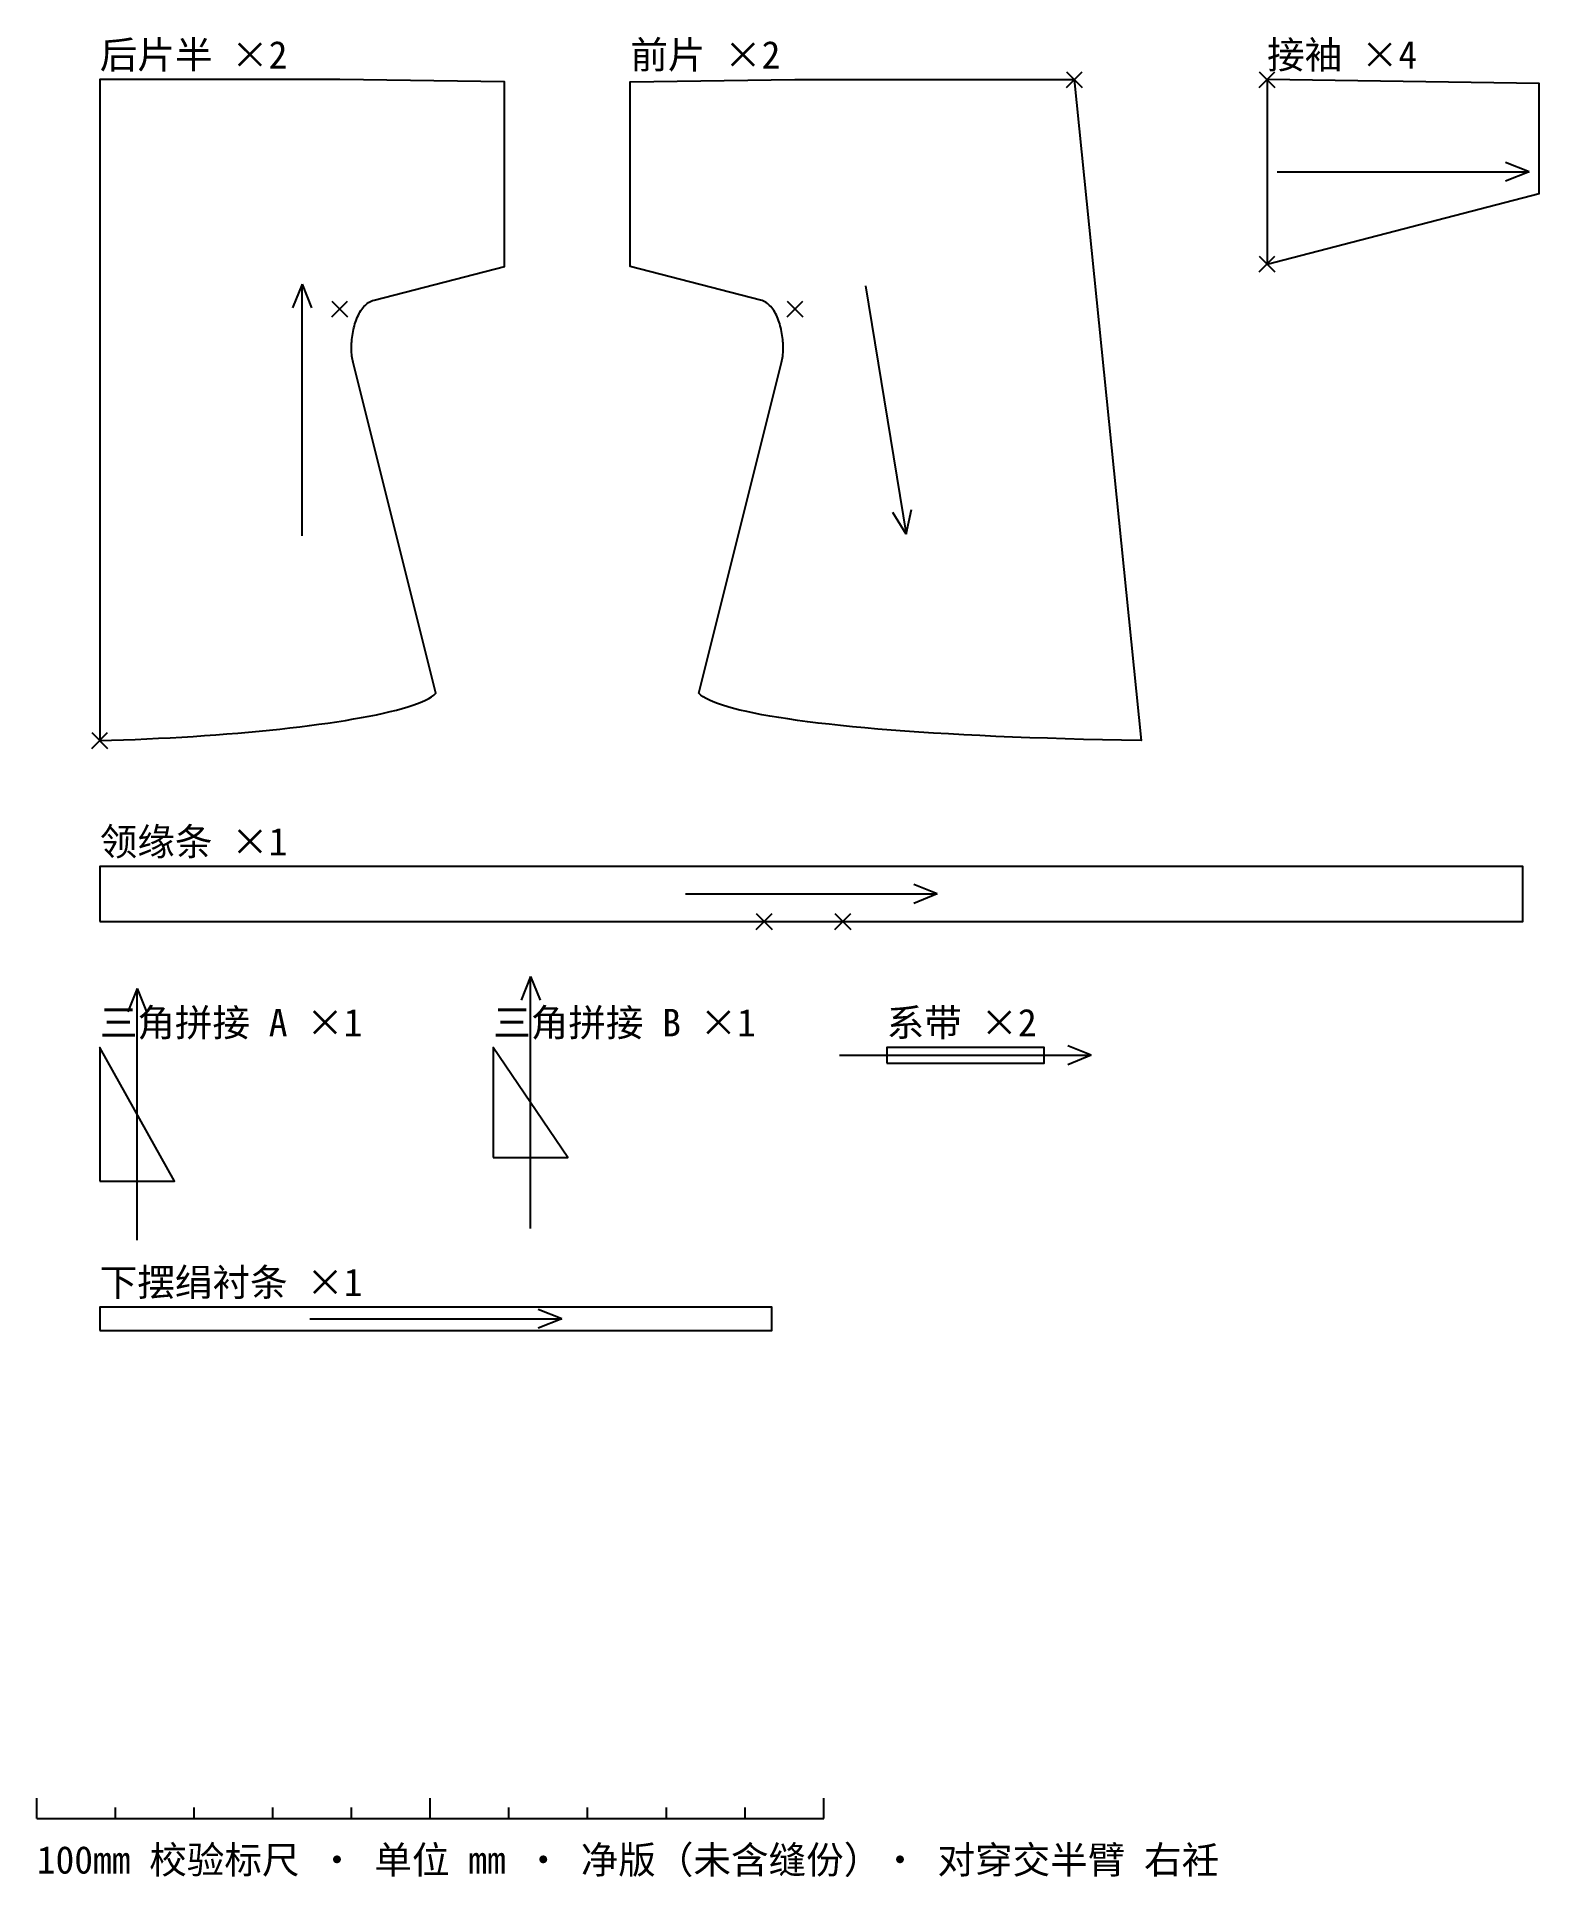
# Model space of a CAD drawing. Header units: millimetres. Extents: x 40 to 1949, y -135 to 2204.
import ezdxf

# ---------------------------------------------------------------- set-up
doc = ezdxf.new("R2010")
doc.units = ezdxf.units.MM
for name, color, linetype in [('CUT_轮廓', 7, 'Continuous'), ('DIM_标注', 4, 'Continuous'), ('GRAIN_布纹', 8, 'Continuous'), ('NOTCH_刀口', 1, 'Continuous'), ('TEXT_文字', 3, 'Continuous')]:
    doc.layers.add(name, color=color, linetype=linetype)
doc.styles.add('CN', font='simsun.ttc')

msp = doc.modelspace()

# ---------------------------------------------------------------- linework, layer by layer
at = {"layer": 'CUT_轮廓'}
for points in [[(120, 1310), (135, 1310.4), (150, 1310.9), (164.9, 1311.5), (179.8, 1312.1), (194.7, 1312.8), (209.4, 1313.5), (224.1, 1314.4), (238.6, 1315.3), (253, 1316.2), (267.3, 1317.3), (281.4, 1318.4), (295.3, 1319.5), (309.1, 1320.7), (322.6, 1322), (335.9, 1323.3), (348.9, 1324.6), (361.7, 1326.1), (374.2, 1327.5), (386.5, 1329.1), (398.4, 1330.6), (410, 1332.2), (421.2, 1333.9), (432.1, 1335.6), (442.6, 1337.4), (452.8, 1339.2), (462.5, 1341), (471.8, 1342.8), (480.7, 1344.8), (489.1, 1346.7), (497, 1348.7), (504.5, 1350.7), (511.4, 1352.7), (517.9, 1354.8), (523.8, 1356.9), (529.1, 1359), (533.9, 1361.2), (538.1, 1363.3), (541.7, 1365.5), (544.7, 1367.8), (547, 1370), (442, 1790.5), (441.5, 1792.4), (441.1, 1794.4), (440.8, 1796.4), (440.5, 1798.6), (440.3, 1800.8), (440.1, 1803), (440, 1805.3), (440, 1807.7), (440, 1810), (440, 1812.4), (440.1, 1814.9), (440.3, 1817.3), (440.5, 1819.8), (440.8, 1822.3), (441.1, 1824.8), (441.5, 1827.3), (441.9, 1829.7), (442.5, 1832.2), (443, 1834.6), (443.6, 1837), (444.3, 1839.4), (445, 1841.7), (445.8, 1844), (446.7, 1846.2), (447.6, 1848.4), (448.6, 1850.5), (449.6, 1852.5), (450.7, 1854.4), (451.9, 1856.3), (453.1, 1858.1), (454.3, 1859.8), (455.7, 1861.4), (457.1, 1862.8), (458.5, 1864.2), (460, 1865.5), (461.6, 1866.6), (463.3, 1867.6), (465, 1868.4), (466.7, 1869.1), (468.6, 1869.7), (634.2, 1912.6), (634.2, 2147.1), (425, 2150), (170, 2150), (120, 2150)], [(1358.4, 2150), (1443.4, 1310), (1418.5, 1310.4), (1394.2, 1310.9), (1370.3, 1311.5), (1347, 1312.1), (1324.2, 1312.8), (1301.9, 1313.5), (1280.1, 1314.4), (1258.9, 1315.3), (1238.2, 1316.2), (1218.1, 1317.3), (1198.4, 1318.4), (1179.4, 1319.5), (1160.9, 1320.7), (1142.9, 1322), (1125.5, 1323.3), (1108.6, 1324.6), (1092.3, 1326.1), (1076.6, 1327.5), (1061.5, 1329.1), (1046.9, 1330.6), (1032.9, 1332.2), (1019.5, 1333.9), (1006.7, 1335.6), (994.4, 1337.4), (982.8, 1339.2), (971.7, 1341), (961.2, 1342.8), (951.4, 1344.8), (942.1, 1346.7), (933.5, 1348.7), (925.5, 1350.7), (918.1, 1352.7), (911.3, 1354.8), (905.1, 1356.9), (899.6, 1359), (894.7, 1361.2), (890.4, 1363.3), (886.7, 1365.5), (883.7, 1367.8), (881.4, 1370), (986.4, 1790.5), (986.9, 1792.4), (987.3, 1794.4), (987.6, 1796.4), (987.9, 1798.6), (988.1, 1800.8), (988.3, 1803), (988.4, 1805.3), (988.4, 1807.7), (988.4, 1810), (988.4, 1812.4), (988.3, 1814.9), (988.1, 1817.3), (987.9, 1819.8), (987.6, 1822.3), (987.3, 1824.8), (986.9, 1827.3), (986.5, 1829.7), (985.9, 1832.2), (985.4, 1834.6), (984.8, 1837), (984.1, 1839.4), (983.4, 1841.7), (982.6, 1844), (981.7, 1846.2), (980.8, 1848.4), (979.8, 1850.5), (978.8, 1852.5), (977.7, 1854.4), (976.5, 1856.3), (975.3, 1858.1), (974.1, 1859.8), (972.7, 1861.4), (971.3, 1862.8), (969.9, 1864.2), (968.4, 1865.5), (966.8, 1866.6), (965.1, 1867.6), (963.4, 1868.4), (961.7, 1869.1), (959.8, 1869.7), (794.2, 1912.6), (794.2, 2147.1), (1003.4, 2150), (1358.4, 2150)], [(1603.4, 1915.5), (1949.2, 2005.2), (1949.2, 2145.2), (1603.4, 2150)], [(120, 1080), (1928.6, 1080), (1928.6, 1150), (120, 1150)], [(120, 750), (215, 750), (120, 920)], [(620, 780), (715, 780), (620, 920)], [(1120, 900), (1320, 900), (1320, 920), (1120, 920)], [(120, 560), (974, 560), (974, 590), (120, 590)]]:
    msp.add_lwpolyline(points, close=True, dxfattribs=at)
at = {"layer": 'DIM_标注'}
for p, q in [((40, -60), (40, -34)), ((140, -60), (140, -46)), ((240, -60), (240, -46)), ((340, -60), (340, -46)), ((440, -60), (440, -46)), ((540, -60), (540, -34)), ((640, -60), (640, -46)), ((740, -60), (740, -46)), ((840, -60), (840, -46)), ((940, -60), (940, -46)), ((1040, -60), (1040, -34)), ((40, -60), (1040, -60))]:
    msp.add_line(p, q, dxfattribs=at)
at = {"layer": 'GRAIN_布纹'}
for p, q in [((1936.3, 2032.8), (1906.3, 2044.8)), ((1616.3, 2032.8), (1936.3, 2032.8)), ((1936.3, 2032.8), (1906.3, 2020.8)), ((377.1, 1890), (365.1, 1860)), ((377.1, 1570), (377.1, 1890)), ((377.1, 1890), (389.1, 1860)), ((1092.9, 1887.9), (1144.7, 1572.1)), ((1144.7, 1572.1), (1128, 1599.8)), ((1144.7, 1572.1), (1151.7, 1603.6)), ((1184.3, 1115), (1154.3, 1127)), ((864.3, 1115), (1184.3, 1115)), ((1184.3, 1115), (1154.3, 1103)), ((667.5, 1010), (655.5, 980)), ((667.5, 690), (667.5, 1010)), ((667.5, 1010), (679.5, 980)), ((167.5, 995), (155.5, 965)), ((167.5, 675), (167.5, 995)), ((167.5, 995), (179.5, 965)), ((1380, 910), (1350, 922)), ((1060, 910), (1380, 910)), ((1380, 910), (1350, 898)), ((707, 575), (677, 587)), ((387, 575), (707, 575)), ((707, 575), (677, 563))]:
    msp.add_line(p, q, dxfattribs=at)
at = {"layer": 'NOTCH_刀口'}
for p, q in [((1348.4, 2140), (1368.4, 2160)), ((1348.4, 2160), (1368.4, 2140)), ((1593.4, 2140), (1613.4, 2160)), ((1593.4, 2160), (1613.4, 2140)), ((1593.4, 1905.5), (1613.4, 1925.5)), ((1593.4, 1925.5), (1613.4, 1905.5)), ((415, 1848.4), (435, 1868.4)), ((415, 1868.4), (435, 1848.4)), ((993.4, 1848.4), (1013.4, 1868.4)), ((993.4, 1868.4), (1013.4, 1848.4)), ((110, 1300), (130, 1320)), ((110, 1320), (130, 1300)), ((954.3, 1070), (974.3, 1090)), ((954.3, 1090), (974.3, 1070)), ((1054.3, 1070), (1074.3, 1090)), ((1054.3, 1090), (1074.3, 1070))]:
    msp.add_line(p, q, dxfattribs=at)

# ---------------------------------------------------------------- texts
at = {"layer": 'TEXT_文字', "style": 'CN'}
for s, p in [('后片半 ×2', (120, 2164)), ('前片 ×2', (794.2, 2164)), ('接袖 ×4', (1603.4, 2164)), ('领缘条 ×1', (120, 1164)), ('三角拼接 A ×1', (120, 934)), ('三角拼接 B ×1', (620, 934)), ('系带 ×2', (1120, 934)), ('下摆绢衬条 ×1', (120, 604)), ('100mm 校验标尺 · 单位 mm · 净版（未含缝份）· 对穿交半臂 右衽', (40, -130))]:
    msp.add_text(s, height=35, dxfattribs=at).set_placement(p)

doc.saveas('drawing.dxf')
